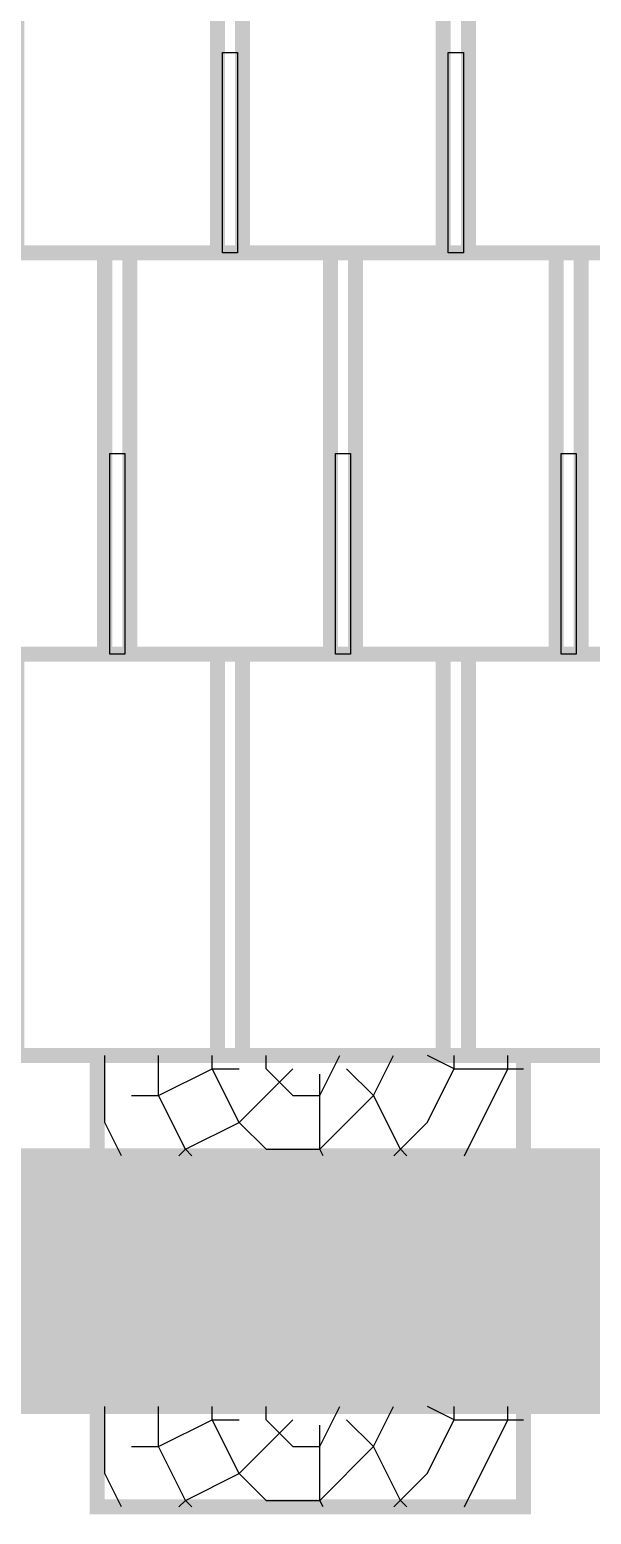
# Model space of a CAD drawing. Header units: millimetres. Extents: x -300689 to 10556, y -104928 to 107291.
# Drawn here: x -18804.71 to -18789.04, y 27967.05 to 28008.49 of the extents above; entities that cross this region are included whole.
import ezdxf

# ---------------------------------------------------------------- set-up
doc = ezdxf.new("R2010")
doc.units = ezdxf.units.MM
doc.layers.add('линии', color=7, linetype='Continuous')

msp = doc.modelspace()

# ---------------------------------------------------------------- hatches: boundary and pattern name
at = {"layer": 'линии', "linetype": 'ByBlock', "ltscale": 0.25}
h = msp.add_hatch(dxfattribs=at)
h.set_pattern_fill('TRONCO', color=256, scale=15, style=0, pattern_type=2)
h.set_pattern_definition([(0, (2035.371, 1046.974), (15, 15), [4.5, -10.5]), (0, (2035.371, 1047.724), (15, 15), [4.5, -10.5]), (0, (2036.121, 1049.224), (15, 15), [3, -12]), (0, (2036.871, 1050.724), (15, 15), [2.25, -12.75]), (0, (2036.871, 1052.224), (15, 15), [1.5, -13.5]), (0, (2033.121, 1053.724), (15, 15), [0.75, -3.75, 0.75, -9.75]), (0, (2035.371, 1054.474), (15, 15), [0.75, -6, 2.25, -6]), (0, (2038.371, 1055.224), (15, 15), [0.75, -0.75, 0.75, -12.75]), (0, (2037.621, 1055.974), (15, 15), [0.75, -14.25]), (0, (2036.871, 1057.474), (15, 15), [2.25, -12.75]), (0, (2036.871, 1058.974), (15, 15), [3, -12]), (0, (2036.121, 1060.474), (15, 15), [3.75, -4.5, 0.75, -6]), (90, (2030.121, 1051.474), (-15, 15), [0.75, -1.5, 3.75, -9]), (90, (2030.871, 1052.974), (-15, 15), [0.75, -0.75, 2.25, -11.25]), (90, (2031.621, 1058.974), (-15, 15), [1.5, -13.5]), (90, (2032.371, 1052.974), (-15, 15), [3, -4.5, 0.75, -6.75]), (90, (2033.121, 1061.224), (-15, 15), [0.75, -14.25]), (90, (2033.871, 1053.724), (-15, 15), [2.25, -12.75]), (90, (2035.371, 1054.474), (-15, 15), [1.5, -13.5]), (90, (2036.871, 1054.474), (-15, 15), [0.75, -2.25, 2.25, -9.75]), (90, (2037.621, 1055.224), (-15, 15), [0.75, -14.25]), (90, (2038.371, 1052.224), (-15, 15), [2.1, -12.9]), (90, (2039.121, 1049.224), (-15, 15), [1.5, -13.5]), (90, (2040.621, 1055.224), (-15, 15), [0.75, -14.25]), (90, (2042.121, 1054.474), (-15, 15), [2.25, -12.75]), (90, (2043.621, 1054.474), (-15, 15), [2.25, -12.75]), (45, (2041.371, 1048.474), (2e-15, 15), [1.06065, -1.06065, 1.06065, -18.0312534]), (45, (2038.371, 1052.224), (2e-15, 15), [2.1213, -19.0919034]), (45, (2032.371, 1059.724), (2e-15, 15), [2.1213, -19.0919034]), (45, (2035.371, 1055.974), (2e-15, 15), [2.1213, -19.0919034]), (45, (2036.121, 1052.974), (2e-15, 15), [2.1213, -19.0919034]), (45, (2040.621, 1049.974), (2e-15, 15), [2.1213, -19.0919034]), (45, (2039.121, 1050.724), (2e-15, 15), [3.18198, -18.0312234]), (45, (2034.621, 1057.474), (2e-15, 15), [1.06065, -20.1525534]), (45, (2033.871, 1058.974), (2e-15, 15), [1.06065, -20.1525534]), (45, (2039.871, 1058.974), (2e-15, 15), [1.06065, -20.1525534]), (45, (2033.871, 1051.474), (2e-15, 15), [1.06065, -20.1525534]), (45, (2042.121, 1056.724), (2e-15, 15), [1.06065, -20.1525534]), (45, (2036.871, 1055.224), (2e-15, 15), [1.06065, -20.1525534]), (45, (2038.371, 1056.724), (2e-15, 15), [1.06065, -20.1525534]), (135, (2037.621, 1053.724), (-15, 2e-15), [1.06065, -1.06065, 3.18198, -15.9099234]), (135, (2039.871, 1053.724), (-15, 2e-15), [1.06065, -20.1525534]), (135, (2039.871, 1048.474), (-15, 2e-15), [1.06065, -20.1525534]), (135, (2036.871, 1052.224), (-15, 2e-15), [1.06065, -20.1525534]), (135, (2039.121, 1055.224), (-15, 2e-15), [1.06065, -20.1525534]), (135, (2035.371, 1051.474), (-15, 2e-15), [1.06065, -20.1525534]), (135, (2041.371, 1051.474), (-15, 2e-15), [1.06065, -20.1525534]), (135, (2030.871, 1046.974), (-15, 2e-15), [1.06065, -20.1525534]), (135, (2031.621, 1047.724), (-15, 2e-15), [2.1213, -19.0919034]), (135, (2032.371, 1048.474), (-15, 2e-15), [2.1213, -19.0919034]), (135, (2033.871, 1048.474), (-15, 2e-15), [2.1213, -19.0919034]), (135, (2034.621, 1049.974), (-15, 2e-15), [2.1213, -19.0919034]), (135, (2040.621, 1055.974), (-15, 2e-15), [2.1213, -19.0919034]), (135, (2043.621, 1048.474), (-15, 2e-15), [2.1213, -19.0919034]), (135, (2044.371, 1060.474), (-15, 2e-15), [2.1213, -19.0919034]), (135, (2044.371, 1058.974), (-15, 2e-15), [2.1213, -19.0919034]), (135, (2042.871, 1058.224), (-15, 2e-15), [2.1213, -19.0919034]), (135, (2032.371, 1058.224), (-15, 2e-15), [3.18198, -18.0312234]), (135, (2042.121, 1056.724), (-15, 2e-15), [3.18198, -18.0312234]), (26.565051, (2033.8714, 1061.224), (15, 6e-09), [1.677, -31.8640197]), (26.565051, (2033.8714, 1053.724), (15, 6e-09), [1.677, -31.8640197]), (26.565051, (2035.3714, 1058.224), (15, 6e-09), [1.677, -31.8640197]), (26.565051, (2039.8714, 1047.724), (15, 6e-09), [1.677, -31.8640197]), (26.565051, (2039.1214, 1049.224), (15, 6e-09), [1.677, -31.8640197]), (26.565051, (2034.6214, 1052.224), (15, 6e-09), [1.677, -31.8640197]), (26.565051, (2034.6214, 1059.724), (15, 6e-09), [1.677, -31.8640197]), (26.565051, (2039.1214, 1055.224), (15, 6e-09), [3.354, -30.1870197]), (63.434949, (2039.1214, 1057.474), (8e-10, 15), [1.677, -31.8640197]), (63.434949, (2041.3714, 1052.974), (8e-10, 15), [1.677, -31.8640197]), (63.434949, (2033.8714, 1055.974), (8e-10, 15), [1.677, -31.8640197]), (63.434949, (2030.8714, 1056.724), (8e-10, 15), [1.677, -31.8640197]), (63.434949, (2039.8714, 1053.724), (8e-10, 15), [1.677, -31.8640197]), (63.434949, (2038.3714, 1053.724), (8e-10, 15), [1.677, -31.8640197]), (63.434949, (2032.3714, 1055.974), (8e-10, 15), [3.354, -30.1870197]), (63.434949, (2043.6214, 1050.724), (8e-10, 15), [3.354, -30.1870197]), (63.434949, (2042.1214, 1051.474), (8e-10, 15), [3.354, -30.1870197]), (116.565051, (2030.1214, 1049.224), (-6e-09, 15), [1.677, -31.8640197]), (116.565051, (2030.1214, 1057.474), (-6e-09, 15), [1.677, -31.8640197]), (116.565051, (2033.1214, 1046.974), (-6e-09, 15), [1.677, -31.8640197]), (116.565051, (2031.6214, 1060.474), (-6e-09, 15), [1.677, -31.8640197]), (116.565051, (2033.1214, 1051.474), (-6e-09, 15), [1.677, -31.8640197]), (116.565051, (2036.1214, 1052.974), (-6e-09, 15), [1.677, -31.8640197]), (116.565051, (2037.6214, 1055.974), (-6e-09, 15), [1.677, -31.8640197]), (116.565051, (2030.8714, 1049.974), (4.8e-06, 15.0000024), [1.677, -31.8640197]), (116.565051, (2034.6214, 1052.224), (-6e-09, 15), [1.677, -31.8640197]), (116.565051, (2039.1214, 1050.724), (-6e-09, 15), [1.677, -31.8640197]), (116.565051, (2040.6214, 1052.224), (-6e-09, 15), [1.677, -31.8640197]), (116.565051, (2043.6214, 1056.724), (-6e-09, 15), [1.677, -31.8640197]), (116.565051, (2032.3714, 1061.224), (-6e-09, 15), [1.677, -31.8640197]), (116.565051, (2030.1214, 1060.474), (-6e-09, 15), [3.354, -30.1870197]), (116.565051, (2032.3714, 1049.974), (-6e-09, 15), [3.354, -30.1870197]), (153.434949, (2030.1214, 1047.724), (-15, 8e-10), [1.677, -31.8640197]), (153.434949, (2042.8714, 1046.974), (-15, 8e-10), [1.677, -31.8640197]), (153.434949, (2042.1214, 1054.474), (-15, 8e-10), [1.677, -31.8640197]), (153.434949, (2036.1214, 1049.224), (-15, 8e-10), [1.677, -31.8640197]), (153.434949, (2035.3714, 1047.724), (-15, 8e-10), [1.677, -31.8640197]), (153.434949, (2036.8714, 1050.724), (-15, 8e-10), [1.677, -31.8640197]), (153.434949, (2041.3714, 1059.724), (-15, 8e-10), [1.677, -31.8640197]), (153.434949, (2042.8714, 1060.474), (-15, 8e-10), [3.354, -30.1870197])])
h.paths.add_polyline_path([(-18790.9312, 27979.8552), (-18795.1312, 27979.8552), (-18802.8312, 27979.8552), (-18802.8312, 27977.0552), (-18790.9312, 27977.0552)])
h = msp.add_hatch(dxfattribs=at)
h.set_pattern_fill('WOOD6', color=256, scale=15, style=0, pattern_type=2)
h.set_pattern_definition([(355.6014, (2011.7064, 1051.4738), (14.999993315, 3.5635e-05), [0.97788, -194.598165]), (4.3987, (2011.7064, 1050.2738), (179.999997117, 14.99997534), [0.97788, -194.598195]), (356.9874, (2011.2564, 1056.8738), (15.000002688, 5.1454e-05), [1.426965, -283.967445]), (3.0127, (2011.2564, 1057.7738), (269.999996397, 14.999588758), [1.426965, -283.967475]), (355.4262, (2010.8064, 1052.8988), (195.00000465, -14.999579286), [1.880985, -374.317035]), (4.5739, (2010.8064, 1048.8488), (179.999996657, 14.999938349), [1.880985, -374.317095]), (358.1525, (2010.3564, 1055.5238), (14.9999981436, 2.4515e-05), [2.326215, -462.91563]), (1.8476, (2010.35645, 1059.1237), (450.0000069646, 14.9999150966), [2.326215, -462.91566]), (353.4182, (2010.7314, 1054.3988), (135.000000096, -14.999655349), [1.962945, -390.62451]), (4.5739, (2010.8064, 1047.1988), (179.999996657, 14.999938349), [1.880985, -374.317095]), (1.8476, (2010.35645, 1060.3987), (450.0000069646, 14.9999150966), [2.326215, -462.91566]), (0, (2001.281, 1047.349), (0, 15), [2.1, -12.9]), (0, (2001.281, 1048.999), (0, 15), [2.1, -12.9]), (0, (2001.281, 1052.749), (0, 15), [2.1, -12.9]), (359.209, (2001.28139, 1055.10385), (1095.00000000063, -15.01459266966), [2.17521, -2173.032075]), (359.5225, (2001.28139, 1056.29882), (14.99999580085, -1.272605e-05), [3.000105, -1797.0624]), (12.609, (2001.28139, 1057.60505), (1005.0000006512, 225.0072490914), [1.46022, -1166.71323]), (351.4686, (2001.2814, 1057.0988), (104.999998633, -15.001184524), [1.516785, -301.839945]), (0.4775, (2001.28139, 1058.34881), (1784.9999981823, 15.0014394533), [3.000105, -1797.0624]), (0.7899, (2001.28139, 1059.54383), (1080.000004869, 15.09568219), [2.17521, -1092.92886]), (0.7899, (2001.28139, 1060.81883), (1080.000004869, 15.09568219), [2.17521, -1092.92886]), (6.0724, (2003.3814, 1052.74882), (420.0000038747, 44.9995790312), [3.54489, -705.43317]), (353.9277, (2003.3814, 1048.99882), (285.0000001245, -29.999216484), [3.54489, -705.433035]), (6.0724, (2003.4564, 1055.07382), (420.0000038747, 44.9995790312), [3.54489, -705.43317]), (353.9277, (2003.4561, 1059.5737), (285.0000001245, -29.999216484), [3.54489, -705.433035]), (15.9453, (2005.1814, 1050.8738), (44.99999488, 14.99992285), [1.092015, -108.109575]), (10.954, (2003.7564, 1051.4738), (75.00000023, 14.9999100154), [2.368155, -471.261345]), (349.0461, (2003.7564, 1050.2738), (389.999996273, -74.998855849), [2.368155, -471.26118]), (10.954, (2004.2814, 1056.2738), (75.00000023, 14.9999100154), [2.368155, -471.261345]), (349.0461, (2004.2814, 1058.3738), (389.999996273, -74.998855849), [2.368155, -471.26118]), (4.7636, (2003.0814, 1054.0988), (164.999999247, 14.999871744), [3.61248, -177.01143]), (353.9277, (2003.3814, 1047.34882), (285.0000001245, -29.999216484), [3.54489, -705.433035]), (353.9277, (2003.4561, 1060.8487), (285.0000001245, -29.999216484), [3.54489, -705.433035]), (336.8016, (2004.1314, 1057.7738), (74.99999629, -29.99969702), [1.14237, -113.09406]), (353.9911, (2002.7064, 1057.9238), (149.999992608, -14.999724822), [1.432875, -285.14166]), (3.3664, (2001.2814, 1051.3282), (240.000001035, 14.99974469), [2.479275, -252.9615]), (356.6337, (2001.2814, 1050.4194), (14.999994393, 4.2062e-05), [2.479275, -252.96147]), (1.5911, (2001.2814, 1054.04882), (524.999998724, 14.9996296586), [1.80069, -538.4076]), (0, (2006.906, 1053.124), (0, 15), [1.875, -13.125]), (0, (2006.906, 1048.624), (0, 15), [1.875, -13.125]), (341.5652, (2008.8564, 1051.174), (14.9999969, 4.37e-05), [0.94869, -46.485435]), (353.2903, (2007.5814, 1051.3238), (134.999996454, -14.999667341), [1.28379, -255.47478]), (6.3401, (2006.2314, 1051.1738), (120.00000231, 14.99981259), [1.35831, -134.47245]), (10.6196, (2007.6564, 1050.2738), (74.999991453, 14.99993078), [1.22091, -242.96136]), (22.6198, (2008.8564, 1050.4988), (105.000001395, 44.999859053), [0.975, -194.02491]), (0, (2006.081, 1051.924), (0, 15), [2.85, -12.15]), (0, (2006.081, 1049.824), (0, 15), [2.85, -12.15]), (3.3664, (2006.6064, 1056.7238), (240.000001035, 14.99974469), [2.55441, -252.886365]), (356.6337, (2006.6064, 1057.9238), (14.999994393, 4.2062e-05), [2.55441, -252.88635]), (0, (2006.906, 1046.974), (0, 15), [1.875, -13.125]), (341.5652, (2005.1814, 1050.874), (14.9999969, 4.37e-05), [1.6602, -45.773925]), (355.2365, (2006.7564, 1050.3488), (15.000003016, 2.962e-05), [0.90312, -179.72076]), (7.4314, (2002.7814, 1056.8738), (224.999996321, 29.999966745), [1.73961, -346.182795]), (18.4349, (2004.5064, 1057.099), (29.9999923, 14.9999713), [0.71151, -46.722645]), (353.66, (2008.7814, 1053.1238), (15.00000474, 5.6825e-05), [2.037465, -133.793265]), (6.3401, (2008.7814, 1048.6238), (120.00000231, 14.99981259), [2.037465, -133.793295]), (1.273, (2006.9814, 1055.44882), (659.9999993455, 14.9996579463), [3.37584, -671.790795]), (358.7271, (2006.98125, 1059.199), (14.9999974207, 3.80382e-05), [3.37584, -671.790765]), (351.0275, (2008.9314, 1051.9238), (194.999997826, -29.999551048), [1.442655, -287.088]), (0, (2006.681, 1054.399), (0, 15), [4.05, -10.95]), (6.3401, (2008.7814, 1046.9738), (120.00000231, 14.99981259), [2.037465, -133.793295]), (358.7271, (2006.98125, 1060.474), (14.9999974207, 3.80382e-05), [3.37584, -671.790765]), (350.5378, (2010.3564, 1051.6988), (15.00000116, 3.2e-05), [1.368615, -89.872785]), (0, (2009.156, 1056.874), (0, 15), [2.1, -12.9]), (0, (2009.156, 1057.774), (0, 15), [2.1, -12.9]), (9.211, (2008.9314, 1049.8238), (90.0000054405, 14.9999652617), [2.811255, -559.43865]), (6.4916, (2014.55666, 1060.62257), (1845.00000512392, 210.02702593847), [1.73586, -2519.42874]), (6.4916, (2014.55666, 1059.34757), (1845.00000512392, 210.02702593847), [1.73586, -2519.42874]), (10.0418, (2013.88139, 1057.92382), (1439.999996804, 255.1269461351), [2.437335, -1718.932665]), (352.093, (2012.6814, 1056.7988), (435.0000015705, -59.998736351), [3.63456, -541.54869]), (353.5515, (2014.55639, 1055.29882), (929.9999964604, -105.0286787675), [1.73598, -2670.1686]), (357.1373, (2013.8814, 1054.0988), (14.99999521, -7.1179e-05), [1.501875, -298.872975]), (1.7899, (2013.8814, 1052.6738), (465.000000996, 14.999917566), [2.40117, -477.833145]), (0, (2015.081, 1051.324), (0, 15), [1.2, -13.8]), (0, (2015.081, 1050.424), (0, 15), [1.2, -13.8]), (358.2101, (2013.8814, 1049.0738), (14.999998975, 6.5254e-06), [2.40117, -477.833145]), (358.2101, (2013.8814, 1047.4238), (14.999998975, 6.5254e-06), [2.40117, -477.833145]), (356.4238, (2012.6814, 1052.7488), (15.000006043, 3.05e-05), [1.20234, -239.265915]), (3.5763, (2012.6814, 1048.9988), (224.999994844, 14.999859824), [1.20234, -239.265945]), (356.4238, (2012.6814, 1055.4488), (15.000006043, 3.05e-05), [1.20234, -239.265915]), (3.5763, (2012.6813, 1059.1987), (224.999994844, 14.999859824), [1.20234, -239.265945]), (356.4238, (2012.6814, 1051.3988), (15.000006043, 3.05e-05), [1.20234, -239.265915]), (3.5763, (2012.6814, 1050.3488), (224.999994844, 14.999859824), [1.20234, -239.265945]), (356.4238, (2012.6814, 1054.1738), (15.000006043, 3.05e-05), [1.20234, -239.265915]), (3.5763, (2012.6814, 1047.3488), (224.999994844, 14.999859824), [1.20234, -239.265945]), (3.5763, (2012.6813, 1060.4737), (224.999994844, 14.999859824), [1.20234, -239.265945]), (3.5763, (2012.6814, 1057.8488), (224.999994844, 14.999859824), [1.20234, -239.265945]), (353.66, (2013.8814, 1055.3738), (15.00000474, 5.6825e-05), [0.679155, -135.151575]), (6.3401, (2013.8814, 1059.2739), (120.00000231, 14.99981259), [0.679155, -135.151605]), (6.3401, (2013.8814, 1060.5489), (120.00000231, 14.99981259), [0.679155, -135.151605]), (0.2731, (2013.881, 1051.324), (-7e-06, 15.0000054), [1.200015, -13.80015]), (0, (2013.881, 1050.424), (0, 15), [1.2, -13.8]), (341.5652, (2015.6064, 1057.324), (14.9999969, 4.37e-05), [0.71151, -46.722615]), (22.6198, (2015.6064, 1057.3238), (105.000001395, 44.999859053), [0.73125, -194.26866]), (1.5911, (2015.3814, 1054.0238), (524.999998724, 14.9996296586), [0.90036, -539.30793])])
h.paths.add_polyline_path([(-18747.6712, 27977.0552), (-18831.6712, 27977.0552), (-18831.6712, 27970.0552), (-18819.7712, 27970.0552), (-18747.6712, 27970.0552)])
h = msp.add_hatch(dxfattribs=at)
h.set_pattern_fill('TRONCO', color=256, scale=15, style=0, pattern_type=2)
h.set_pattern_definition([(0, (2035.371, 1037.174), (15, 15), [4.5, -10.5]), (0, (2035.371, 1037.924), (15, 15), [4.5, -10.5]), (0, (2036.121, 1039.424), (15, 15), [3, -12]), (0, (2036.871, 1040.924), (15, 15), [2.25, -12.75]), (0, (2036.871, 1042.424), (15, 15), [1.5, -13.5]), (0, (2033.121, 1043.924), (15, 15), [0.75, -3.75, 0.75, -9.75]), (0, (2035.371, 1044.674), (15, 15), [0.75, -6, 2.25, -6]), (0, (2038.371, 1045.424), (15, 15), [0.75, -0.75, 0.75, -12.75]), (0, (2037.621, 1046.174), (15, 15), [0.75, -14.25]), (0, (2036.871, 1047.674), (15, 15), [2.25, -12.75]), (0, (2036.871, 1049.174), (15, 15), [3, -12]), (0, (2036.121, 1050.674), (15, 15), [3.75, -4.5, 0.75, -6]), (90, (2030.121, 1041.674), (-15, 15), [0.75, -1.5, 3.75, -9]), (90, (2030.871, 1043.174), (-15, 15), [0.75, -0.75, 2.25, -11.25]), (90, (2031.621, 1049.174), (-15, 15), [1.5, -13.5]), (90, (2032.371, 1043.174), (-15, 15), [3, -4.5, 0.75, -6.75]), (90, (2033.121, 1051.424), (-15, 15), [0.75, -14.25]), (90, (2033.871, 1043.924), (-15, 15), [2.25, -12.75]), (90, (2035.371, 1044.674), (-15, 15), [1.5, -13.5]), (90, (2036.871, 1044.674), (-15, 15), [0.75, -2.25, 2.25, -9.75]), (90, (2037.621, 1045.424), (-15, 15), [0.75, -14.25]), (90, (2038.371, 1042.424), (-15, 15), [2.1, -12.9]), (90, (2039.121, 1039.424), (-15, 15), [1.5, -13.5]), (90, (2040.621, 1045.424), (-15, 15), [0.75, -14.25]), (90, (2042.121, 1044.674), (-15, 15), [2.25, -12.75]), (90, (2043.621, 1044.674), (-15, 15), [2.25, -12.75]), (45, (2041.371, 1038.674), (2e-15, 15), [1.06065, -1.06065, 1.06065, -18.0312534]), (45, (2038.371, 1042.424), (2e-15, 15), [2.1213, -19.0919034]), (45, (2032.371, 1049.924), (2e-15, 15), [2.1213, -19.0919034]), (45, (2035.371, 1046.174), (2e-15, 15), [2.1213, -19.0919034]), (45, (2036.121, 1043.174), (2e-15, 15), [2.1213, -19.0919034]), (45, (2040.621, 1040.174), (2e-15, 15), [2.1213, -19.0919034]), (45, (2039.121, 1040.924), (2e-15, 15), [3.18198, -18.0312234]), (45, (2034.621, 1047.674), (2e-15, 15), [1.06065, -20.1525534]), (45, (2033.871, 1049.174), (2e-15, 15), [1.06065, -20.1525534]), (45, (2039.871, 1049.174), (2e-15, 15), [1.06065, -20.1525534]), (45, (2033.871, 1041.674), (2e-15, 15), [1.06065, -20.1525534]), (45, (2042.121, 1046.924), (2e-15, 15), [1.06065, -20.1525534]), (45, (2036.871, 1045.424), (2e-15, 15), [1.06065, -20.1525534]), (45, (2038.371, 1046.924), (2e-15, 15), [1.06065, -20.1525534]), (135, (2037.621, 1043.924), (-15, 2e-15), [1.06065, -1.06065, 3.18198, -15.9099234]), (135, (2039.871, 1043.924), (-15, 2e-15), [1.06065, -20.1525534]), (135, (2039.871, 1038.674), (-15, 2e-15), [1.06065, -20.1525534]), (135, (2036.871, 1042.424), (-15, 2e-15), [1.06065, -20.1525534]), (135, (2039.121, 1045.424), (-15, 2e-15), [1.06065, -20.1525534]), (135, (2035.371, 1041.674), (-15, 2e-15), [1.06065, -20.1525534]), (135, (2041.371, 1041.674), (-15, 2e-15), [1.06065, -20.1525534]), (135, (2030.871, 1037.174), (-15, 2e-15), [1.06065, -20.1525534]), (135, (2031.621, 1037.924), (-15, 2e-15), [2.1213, -19.0919034]), (135, (2032.371, 1038.674), (-15, 2e-15), [2.1213, -19.0919034]), (135, (2033.871, 1038.674), (-15, 2e-15), [2.1213, -19.0919034]), (135, (2034.621, 1040.174), (-15, 2e-15), [2.1213, -19.0919034]), (135, (2040.621, 1046.174), (-15, 2e-15), [2.1213, -19.0919034]), (135, (2043.621, 1038.674), (-15, 2e-15), [2.1213, -19.0919034]), (135, (2044.371, 1050.674), (-15, 2e-15), [2.1213, -19.0919034]), (135, (2044.371, 1049.174), (-15, 2e-15), [2.1213, -19.0919034]), (135, (2042.871, 1048.424), (-15, 2e-15), [2.1213, -19.0919034]), (135, (2032.371, 1048.424), (-15, 2e-15), [3.18198, -18.0312234]), (135, (2042.121, 1046.924), (-15, 2e-15), [3.18198, -18.0312234]), (26.565051, (2033.8714, 1051.424), (15, 6e-09), [1.677, -31.8640197]), (26.565051, (2033.8714, 1043.924), (15, 6e-09), [1.677, -31.8640197]), (26.565051, (2035.3714, 1048.424), (15, 6e-09), [1.677, -31.8640197]), (26.565051, (2039.8714, 1037.924), (15, 6e-09), [1.677, -31.8640197]), (26.565051, (2039.1214, 1039.424), (15, 6e-09), [1.677, -31.8640197]), (26.565051, (2034.6214, 1042.424), (15, 6e-09), [1.677, -31.8640197]), (26.565051, (2034.6214, 1049.924), (15, 6e-09), [1.677, -31.8640197]), (26.565051, (2039.1214, 1045.424), (15, 6e-09), [3.354, -30.1870197]), (63.434949, (2039.1214, 1047.674), (8e-10, 15), [1.677, -31.8640197]), (63.434949, (2041.3714, 1043.174), (8e-10, 15), [1.677, -31.8640197]), (63.434949, (2033.8714, 1046.174), (8e-10, 15), [1.677, -31.8640197]), (63.434949, (2030.8714, 1046.924), (8e-10, 15), [1.677, -31.8640197]), (63.434949, (2039.8714, 1043.924), (8e-10, 15), [1.677, -31.8640197]), (63.434949, (2038.3714, 1043.924), (8e-10, 15), [1.677, -31.8640197]), (63.434949, (2032.3714, 1046.174), (8e-10, 15), [3.354, -30.1870197]), (63.434949, (2043.6214, 1040.924), (8e-10, 15), [3.354, -30.1870197]), (63.434949, (2042.1214, 1041.674), (8e-10, 15), [3.354, -30.1870197]), (116.565051, (2030.1214, 1039.424), (-6e-09, 15), [1.677, -31.8640197]), (116.565051, (2030.1214, 1047.674), (-6e-09, 15), [1.677, -31.8640197]), (116.565051, (2033.1214, 1037.174), (-6e-09, 15), [1.677, -31.8640197]), (116.565051, (2031.6214, 1050.674), (-6e-09, 15), [1.677, -31.8640197]), (116.565051, (2033.1214, 1041.674), (-6e-09, 15), [1.677, -31.8640197]), (116.565051, (2036.1214, 1043.174), (-6e-09, 15), [1.677, -31.8640197]), (116.565051, (2037.6214, 1046.174), (-6e-09, 15), [1.677, -31.8640197]), (116.565051, (2030.8714, 1040.174), (4.8e-06, 15.0000024), [1.677, -31.8640197]), (116.565051, (2034.6214, 1042.424), (-6e-09, 15), [1.677, -31.8640197]), (116.565051, (2039.1214, 1040.924), (-6e-09, 15), [1.677, -31.8640197]), (116.565051, (2040.6214, 1042.424), (-6e-09, 15), [1.677, -31.8640197]), (116.565051, (2043.6214, 1046.924), (-6e-09, 15), [1.677, -31.8640197]), (116.565051, (2032.3714, 1051.424), (-6e-09, 15), [1.677, -31.8640197]), (116.565051, (2030.1214, 1050.674), (-6e-09, 15), [3.354, -30.1870197]), (116.565051, (2032.3714, 1040.174), (-6e-09, 15), [3.354, -30.1870197]), (153.434949, (2030.1214, 1037.924), (-15, 8e-10), [1.677, -31.8640197]), (153.434949, (2042.8714, 1037.174), (-15, 8e-10), [1.677, -31.8640197]), (153.434949, (2042.1214, 1044.674), (-15, 8e-10), [1.677, -31.8640197]), (153.434949, (2036.1214, 1039.424), (-15, 8e-10), [1.677, -31.8640197]), (153.434949, (2035.3714, 1037.924), (-15, 8e-10), [1.677, -31.8640197]), (153.434949, (2036.8714, 1040.924), (-15, 8e-10), [1.677, -31.8640197]), (153.434949, (2041.3714, 1049.924), (-15, 8e-10), [1.677, -31.8640197]), (153.434949, (2042.8714, 1050.674), (-15, 8e-10), [3.354, -30.1870197])])
h.paths.add_polyline_path([(-18790.9312, 27970.0552), (-18795.1312, 27970.0552), (-18802.8312, 27970.0552), (-18802.8312, 27967.2552), (-18790.9312, 27967.2552)])

# ---------------------------------------------------------------- linework, layer by layer
at = {"linetype": 'ByBlock', "ltscale": 0.25, "const_width": 0.42}
for points in [[(-18799.4712, 28013.4552), (-18799.4712, 28002.2552), (-18805.0712, 28002.2552), (-18805.0712, 28013.4552)], [(-18793.1712, 28013.4552), (-18793.1712, 28002.2552), (-18798.7712, 28002.2552), (-18798.7712, 28013.4552)], [(-18786.8712, 28013.4552), (-18786.8712, 28002.2552), (-18792.4712, 28002.2552), (-18792.4712, 28013.4552)], [(-18802.6212, 28002.2552), (-18802.6212, 27991.0552), (-18808.2212, 27991.0552), (-18808.2212, 28002.2552)], [(-18796.3212, 28002.2552), (-18796.3212, 27991.0552), (-18801.9212, 27991.0552), (-18801.9212, 28002.2552)], [(-18790.0212, 28002.2552), (-18790.0212, 27991.0552), (-18795.6212, 27991.0552), (-18795.6212, 28002.2552)], [(-18783.7212, 28002.2552), (-18783.7212, 27991.0552), (-18789.3212, 27991.0552), (-18789.3212, 28002.2552)], [(-18799.4712, 27991.0552), (-18799.4712, 27979.8552), (-18805.0712, 27979.8552), (-18805.0712, 27991.0552)], [(-18793.1712, 27991.0552), (-18793.1712, 27979.8552), (-18798.7712, 27979.8552), (-18798.7712, 27991.0552)], [(-18786.8712, 27991.0552), (-18786.8712, 27979.8552), (-18792.4712, 27979.8552), (-18792.4712, 27991.0552)], [(-18802.8312, 27979.8552), (-18790.9312, 27979.8552), (-18790.9312, 27977.0552), (-18802.8312, 27977.0552)], [(-18802.8312, 27970.0552), (-18790.9312, 27970.0552), (-18790.9312, 27967.2552), (-18802.8312, 27967.2552)]]:
    msp.add_lwpolyline(points, close=True, dxfattribs=at)
msp.add_lwpolyline([(-18831.6712, 27977.0552), (-18747.6712, 27977.0552), (-18747.6712, 27970.0552), (-18831.6712, 27970.0552), (-18831.6712, 27977.0552)], dxfattribs=at)
at = {"layer": 'линии', "linetype": 'ByBlock', "ltscale": 0.25}
for points in [[(-18799.3312, 28007.8552), (-18798.9112, 28007.8552), (-18798.9112, 28002.2552), (-18799.3312, 28002.2552)], [(-18793.0312, 28007.8552), (-18792.6112, 28007.8552), (-18792.6112, 28002.2552), (-18793.0312, 28002.2552)], [(-18802.4812, 27996.6552), (-18802.0612, 27996.6552), (-18802.0612, 27991.0552), (-18802.4812, 27991.0552)], [(-18796.1812, 27996.6552), (-18795.7612, 27996.6552), (-18795.7612, 27991.0552), (-18796.1812, 27991.0552)], [(-18789.8812, 27996.6552), (-18789.4612, 27996.6552), (-18789.4612, 27991.0552), (-18789.8812, 27991.0552)]]:
    msp.add_lwpolyline(points, close=True, dxfattribs=at)

doc.saveas('drawing.dxf')
